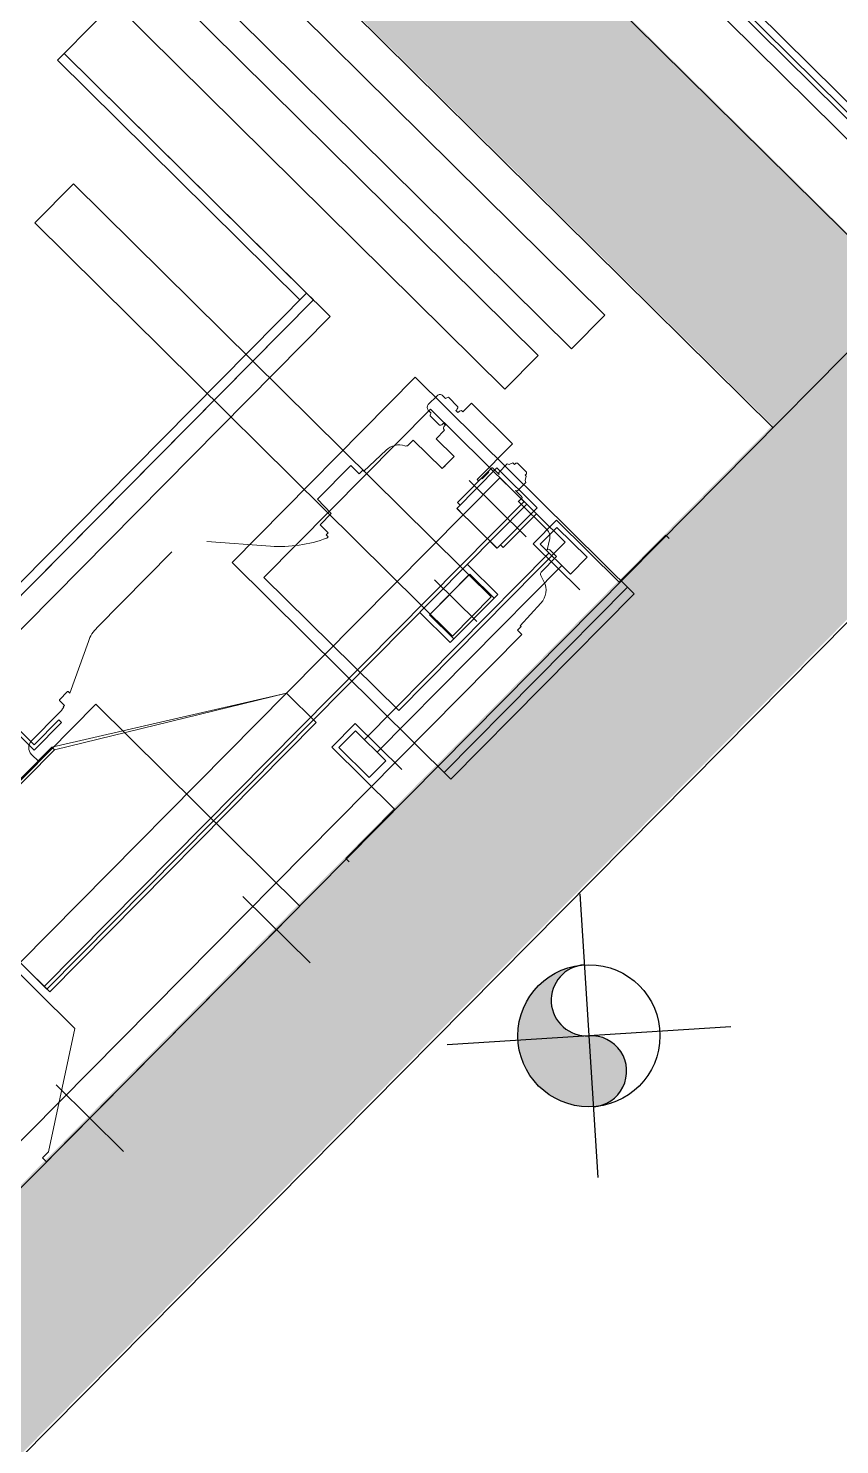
# Model space of a CAD drawing. Header units: centimetres. Extents: x 139057 to 200038, y 34824 to 80516.
# Drawn here: x 165193.3 to 165278.9, y 54526.1 to 54675.6 of the extents above; entities that cross this region are included whole.
import ezdxf
from ezdxf.enums import TextEntityAlignment as Align

# ---------------------------------------------------------------- set-up
doc = ezdxf.new("R2010")
doc.units = ezdxf.units.CM
doc.header["$LTSCALE"] = 100
doc.layers.get('0').update_dxf_attribs({"lineweight": 0})
for name, color, linetype, lineweight in [('410_STRUTTURE_001-AM_0', 7, 'Continuous', 0), ('437_RIVESTIMENTI_001-AM_0', 13, 'Continuous', 0), ('448_RAMPE_SCALE_ASCENS_001-AM_0', 216, 'Continuous', 0)]:
    doc.layers.add(name, color=color, linetype=linetype, lineweight=lineweight)
doc.layers.add('_retini_strutture', color=7, linetype='Continuous')
doc.layers.add('P3 Coordinamento impianti$0$-P_STRM_RISR CEILING', color=1, linetype='Continuous')
doc.styles.add('P3 Coordinamento impianti$0$SMOOTHER', font='SIMPLEX.shx')

# ---------------------------------------------------------------- blocks, each defined once
blk = doc.blocks.new('AP1-2')
for p, q in [((14859935.44636993, 36748088.34404822), (14859171.24558452, 36749431.11065473)), ((14859957.17398492, 36748100.70975672), (14859205.33890801, 36749421.74874824))]:
    blk.add_line(p, q)
at = {"ltscale": 0.25}
for p, q in [((14859557.45498635, 36747984.25387243), (14859019.79398077, 36748928.97057217)), ((14859565.91762464, 36748511.20524382), (14859477.17140789, 36748667.13999105)), ((14859575.42640564, 36748516.61691988), (14859565.91762464, 36748511.20524382)), ((14859590.05299172, 36748511.1339481), (14859589.06373504, 36748512.87215729)), ((14859589.06373504, 36748512.87215729), (14859609.38033259, 36748477.17414538)), ((14859614.83453331, 36748470.82539687), (14859614.18511816, 36748470.45579907)), ((14859615.82378999, 36748469.08718766), (14859614.83453331, 36748470.82539687)), ((14859622.34207449, 36748472.79690021), (14859615.82378999, 36748469.08718766)), ((14859628.95948104, 36748462.18040689), (14859623.02394096, 36748472.60966209)), ((14859626.67810244, 36748460.30671468), (14859628.77224291, 36748461.49854042)), ((14859626.67810244, 36748460.30671468), (14859674.07850495, 36748426.67730625)), ((14859685.69719706, 36748413.83904019), (14859741.28310167, 36748316.16981774)), ((14859718.95288323, 36748214.32415938), (14859742.01333284, 36748277.94162331)), ((14859375.84999516, 36748224.35503266), (14859380.19551816, 36748226.82817436)), ((14859380.19551816, 36748226.82817436), (14859416.30338699, 36748163.38353858)), ((14859416.30338699, 36748163.38353858), (14859497.13011476, 36748209.38397421)), ((14859494.82318116, 36748202.31799534), (14859455.71347417, 36748180.05972003)), ((14859507.18888966, 36748180.59038035), (14859494.82318116, 36748202.31799534)), ((14859497.13011476, 36748209.38397421), (14859514.44210666, 36748178.96531322)), ((14859514.44210666, 36748178.96531322), (14859454.47388928, 36748144.83595775)), ((14859455.71347417, 36748180.05972003), (14859468.07918268, 36748158.33210504)), ((14859468.07918268, 36748158.33210504), (14859507.18888966, 36748180.59038035)), ((14859632.90258007, 36747933.41823781), (14859495.89052987, 36748174.16021192)), ((14859616.38959267, 36747924.02029935), (14859479.37754247, 36748164.76227346)), ((14859726.21753361, 36748157.72430886), (14859716.22283071, 36748152.03608295)), ((14859734.92663926, 36748143.43252005), (14859726.89940008, 36748157.53707074)), ((14859712.13163189, 36748153.15951174), (14859711.14891007, 36748154.88623863)), ((14859714.73894569, 36748154.64339676), (14859712.13163189, 36748153.15951174)), ((14859714.73894569, 36748154.64339676), (14859716.22283071, 36748152.03608295)), ((14859753.25886152, 36748153.22104371), (14859734.92663926, 36748143.43252005)), ((14859777.99027852, 36748109.76581372), (14859753.25886152, 36748153.22104371)), ((14859777.99027852, 36748109.76581372), (14859767.34374716, 36748103.70661655)), ((14859767.34374716, 36748103.70661655), (14859770.03634428, 36748098.97549146)), ((14859770.03634428, 36748098.97549146), (14859768.77407683, 36748098.25710468)), ((14859768.77407683, 36748098.25710468), (14859783.79903961, 36748069.57219601)), ((14859786.24292339, 36748039.16247621), (14859748.86306574, 36748017.88869978)), ((14859786.24292339, 36748039.16247621), (14859782.43682038, 36748045.85012705)), ((14859750.90573939, 36748014.29954622), (14859748.86306574, 36748017.88869978)), ((14859757.68228904, 36748002.39256477), (14859748.86306574, 36748017.88869978)), ((14859757.68228904, 36748002.39256477), (14859780.96527009, 36748015.64346953)), ((14859780.96527009, 36748015.64346953), (14859787.27626454, 36748004.55450867)), ((14859806.04783474, 36748015.23786096), (14859793.6724187, 36748008.19471391)), ((14859808.55365933, 36748013.25710449), (14859812.27540774, 36748015.37524106)), ((14859818.00308608, 36748013.80244078), (14859824.51239504, 36748002.36502424)), ((14859788.89291179, 36748005.47458152), (14859787.27626454, 36748004.55450867)), ((14859792.09121606, 36748002.27707863), (14859794.7881999, 36748003.81199703)), ((14859819.64114787, 36747991.35323888), (14859807.26573183, 36747984.31009184)), ((14859819.21784635, 36747994.51920933), (14859822.93959475, 36747996.6373459)), ((14859563.10416623, 36747987.46895663), (14859557.45498635, 36747984.25387243)), ((14859563.10416623, 36747987.46895663), (14859565.79676335, 36747982.73783155)), ((14859565.79676335, 36747982.73783155), (14859567.05903081, 36747983.45621833)), ((14859565.79676335, 36747982.73783155), (14859567.05903081, 36747983.45621833)), ((14859567.05903081, 36747983.45621833), (14859584.04835162, 36747955.88927308)), ((14859567.05903081, 36747983.45621833), (14859584.04835162, 36747955.88927308)), ((14859726.14543591, 36747984.44418282), (14859727.94988951, 36747985.47114078)), ((14859728.12749875, 36747980.7741809), (14859726.14543591, 36747984.44418282)), ((14859727.09040369, 36747980.18394515), (14859728.12749875, 36747980.7741809)), ((14859727.09040369, 36747980.18394515), (14859732.03668709, 36747971.49289915)), ((14859754.16519153, 36747939.408597), (14859727.94988951, 36747985.47114078)), ((14859802.48622492, 36747981.58995945), (14859800.86957767, 36747980.6698866)), ((14859800.86957767, 36747980.6698866), (14859807.18057211, 36747969.58092574)), ((14859801.37044372, 36747985.97267634), (14859804.06742756, 36747987.50759473)), ((14859726.81938634, 36747961.61995082), (14859735.51043234, 36747966.56623422)), ((14859726.81938634, 36747961.61995082), (14859728.9629382, 36747961.60667868)), ((14859726.81938634, 36747961.61995082), (14859728.9629382, 36747961.60667868)), ((14859726.81938634, 36747961.61995082), (14859728.9629382, 36747961.60667868)), ((14859726.81938634, 36747961.61995082), (14859728.9629382, 36747961.60667868)), ((14859726.81938634, 36747961.61995082), (14859728.9629382, 36747961.60667868)), ((14859726.81938634, 36747961.61995082), (14859728.9629382, 36747961.60667868)), ((14859726.81938634, 36747961.61995082), (14859728.9629382, 36747961.60667868)), ((14859728.9629382, 36747961.60667868), (14859735.22315591, 36747950.60693692)), ((14859728.9629382, 36747961.60667868), (14859735.22315591, 36747950.60693692)), ((14859728.9629382, 36747961.60667868), (14859735.22315591, 36747950.60693692)), ((14859728.9629382, 36747961.60667868), (14859735.22315591, 36747950.60693692)), ((14859728.9629382, 36747961.60667868), (14859735.22315591, 36747950.60693692)), ((14859728.9629382, 36747961.60667868), (14859735.22315591, 36747950.60693692)), ((14859728.9629382, 36747961.60667868), (14859735.22315591, 36747950.60693692)), ((14859732.03668709, 36747971.49289915), (14859732.5426623, 36747971.78086182)), ((14859733.22452877, 36747971.59362369), (14859732.5426623, 36747971.78086182)), ((14859735.69767047, 36747967.24810069), (14859733.22452877, 36747971.59362369)), ((14859735.51043234, 36747966.56623422), (14859735.69767047, 36747967.24810069)), ((14859807.18057211, 36747969.58092574), (14859754.16519153, 36747939.408597)), ((14859646.50787346, 36747946.9143851), (14859586.53965608, 36747912.78502963)), ((14859605.09991531, 36747946.79170451), (14859612.36263393, 36747948.28397442)), ((14859612.39867437, 36747948.29137965), (14859612.39880324, 36747948.29117471)), ((14859627.03456951, 36747926.69159085), (14859615.57374363, 36747946.82924914)), ((14859663.81986536, 36747916.49572411), (14859646.50787346, 36747946.9143851)), ((14859656.93724371, 36747928.75199888), (14859694.30205991, 36747950.01721486)), ((14859694.11482178, 36747949.33534838), (14859694.30205991, 36747950.01721486)), ((14859696.58796348, 36747944.98982538), (14859694.11482178, 36747949.33534838)), ((14859705.96087595, 36747949.74887066), (14859697.57750553, 36747944.97769283)), ((14859704.87760582, 36747947.89913648), (14859705.96087595, 36747949.74887066)), ((14859704.87760582, 36747947.89913648), (14859705.96087595, 36747949.74887066)), ((14859704.87760582, 36747947.89913648), (14859705.96087595, 36747949.74887066)), ((14859704.87760582, 36747947.89913648), (14859705.96087595, 36747949.74887066)), ((14859704.87760582, 36747947.89913648), (14859705.96087595, 36747949.74887066)), ((14859711.13782353, 36747936.89939472), (14859704.87760582, 36747947.89913648)), ((14859711.13782353, 36747936.89939472), (14859704.87760582, 36747947.89913648)), ((14859711.13782353, 36747936.89939472), (14859704.87760582, 36747947.89913648)), ((14859711.13782353, 36747936.89939472), (14859704.87760582, 36747947.89913648)), ((14859711.13782353, 36747936.89939472), (14859704.87760582, 36747947.89913648)), ((14859735.22315591, 36747950.60693692), (14859734.13988578, 36747948.75720274)), ((14859735.22315591, 36747950.60693692), (14859734.13988578, 36747948.75720274)), ((14859735.22315591, 36747950.60693692), (14859734.13988578, 36747948.75720274)), ((14859735.22315591, 36747950.60693692), (14859734.13988578, 36747948.75720274)), ((14859735.22315591, 36747950.60693692), (14859734.13988578, 36747948.75720274)), ((14859735.22315591, 36747950.60693692), (14859734.13988578, 36747948.75720274)), ((14859735.22315591, 36747950.60693692), (14859734.13988578, 36747948.75720274)), ((14859734.13988578, 36747948.75720274), (14859734.72168397, 36747944.52039842)), ((14859734.13988578, 36747948.75720274), (14859734.72168397, 36747944.52039842)), ((14859734.13988578, 36747948.75720274), (14859734.72168397, 36747944.52039842)), ((14859734.13988578, 36747948.75720274), (14859734.72168397, 36747944.52039842)), ((14859734.13988578, 36747948.75720274), (14859734.72168397, 36747944.52039842)), ((14859734.13988578, 36747948.75720274), (14859734.72168397, 36747944.52039842)), ((14859734.13988578, 36747948.75720274), (14859734.72168397, 36747944.52039842)), ((14859605.09123288, 36747917.59013093), (14859644.20093986, 36747939.84840623)), ((14859627.03456951, 36747926.69159085), (14859635.72561551, 36747931.63787425)), ((14859627.03456951, 36747926.69159085), (14859635.72561551, 36747931.63787425)), ((14859636.46446354, 36747934.38288735), (14859647.28991816, 36747928.61693572)), ((14859644.20093986, 36747939.84840623), (14859656.56664836, 36747918.12079124)), ((14859697.26982995, 36747944.80258726), (14859696.58796348, 36747944.98982538)), ((14859713.28137538, 36747936.88612258), (14859711.13782353, 36747936.89939472)), ((14859713.28137538, 36747936.88612258), (14859711.13782353, 36747936.89939472)), ((14859713.28137538, 36747936.88612258), (14859711.13782353, 36747936.89939472)), ((14859713.28137538, 36747936.88612258), (14859711.13782353, 36747936.89939472)), ((14859713.28137538, 36747936.88612258), (14859711.13782353, 36747936.89939472)), ((14859717.32220989, 36747934.61793905), (14859713.28137538, 36747936.88612258)), ((14859717.32220989, 36747934.61793905), (14859713.28137538, 36747936.88612258)), ((14859717.32220989, 36747934.61793905), (14859713.28137538, 36747936.88612258)), ((14859717.32220989, 36747934.61793905), (14859713.28137538, 36747936.88612258)), ((14859717.32220989, 36747934.61793905), (14859713.28137538, 36747936.88612258)), ((14859718.72146829, 36747935.41429068), (14859717.32220989, 36747934.61793905)), ((14859718.72146829, 36747935.41429068), (14859717.32220989, 36747934.61793905)), ((14859718.72146829, 36747935.41429068), (14859717.32220989, 36747934.61793905)), ((14859718.72146829, 36747935.41429068), (14859717.32220989, 36747934.61793905)), ((14859718.72146829, 36747935.41429068), (14859717.32220989, 36747934.61793905)), ((14859719.72556382, 36747933.65000834), (14859718.72146829, 36747935.41429068)), ((14859719.72556382, 36747933.65000834), (14859718.72146829, 36747935.41429068)), ((14859719.72556382, 36747933.65000834), (14859718.72146829, 36747935.41429068)), ((14859719.72556382, 36747933.65000834), (14859718.72146829, 36747935.41429068)), ((14859719.72556382, 36747933.65000834), (14859718.72146829, 36747935.41429068)), ((14859721.36204335, 36747933.20063683), (14859719.72556382, 36747933.65000834)), ((14859721.36204335, 36747933.20063683), (14859719.72556382, 36747933.65000834)), ((14859721.36204335, 36747933.20063683), (14859719.72556382, 36747933.65000834)), ((14859721.36204335, 36747933.20063683), (14859719.72556382, 36747933.65000834)), ((14859721.36204335, 36747933.20063683), (14859719.72556382, 36747933.65000834)), ((14859733.1818659, 36747939.92758226), (14859721.36204335, 36747933.20063683)), ((14859733.1818659, 36747939.92758226), (14859721.36204335, 36747933.20063683)), ((14859733.1818659, 36747939.92758226), (14859721.36204335, 36747933.20063683)), ((14859733.1818659, 36747939.92758226), (14859721.36204335, 36747933.20063683)), ((14859733.1818659, 36747939.92758226), (14859721.36204335, 36747933.20063683)), ((14859733.1818659, 36747939.92758226), (14859731.26983581, 36747938.83939992)), ((14859734.72168397, 36747944.52039842), (14859732.62714189, 36747943.32834412)), ((14859734.72168397, 36747944.52039842), (14859732.62714189, 36747943.32834412)), ((14859734.72168397, 36747944.52039842), (14859732.62714189, 36747943.32834412)), ((14859734.72168397, 36747944.52039842), (14859732.62714189, 36747943.32834412)), ((14859734.72168397, 36747944.52039842), (14859732.62714189, 36747943.32834412)), ((14859734.72168397, 36747944.52039842), (14859732.62714189, 36747943.32834412)), ((14859734.72168397, 36747944.52039842), (14859732.62714189, 36747943.32834412)), ((14859732.62714189, 36747943.32834412), (14859733.63123742, 36747941.56406178)), ((14859732.62714189, 36747943.32834412), (14859733.63123742, 36747941.56406178)), ((14859732.62714189, 36747943.32834412), (14859733.63123742, 36747941.56406178)), ((14859732.62714189, 36747943.32834412), (14859733.63123742, 36747941.56406178)), ((14859732.62714189, 36747943.32834412), (14859733.63123742, 36747941.56406178)), ((14859732.62714189, 36747943.32834412), (14859733.63123742, 36747941.56406178)), ((14859733.63123742, 36747941.56406178), (14859733.1818659, 36747939.92758226)), ((14859733.63123742, 36747941.56406178), (14859733.1818659, 36747939.92758226)), ((14859733.63123742, 36747941.56406178), (14859733.1818659, 36747939.92758226)), ((14859733.63123742, 36747941.56406178), (14859733.1818659, 36747939.92758226)), ((14859733.63123742, 36747941.56406178), (14859733.1818659, 36747939.92758226)), ((14859733.63123742, 36747941.56406178), (14859733.1818659, 36747939.92758226)), ((14859617.45694138, 36747895.86251593), (14859605.09123288, 36747917.59013093)), ((14859656.56664836, 36747918.12079124), (14859617.45694138, 36747895.86251593)), ((14859582.99313759, 36747870.49528848), (14859663.81986536, 36747916.49572411)), ((14859617.61712139, 36747809.65796651), (14859582.99313759, 36747870.49528848)), ((14859613.2715984, 36747807.1848248), (14859617.61712139, 36747809.65796651))]:
    blk.add_line(p, q, dxfattribs=at)
at = {"ltscale": 15}
for p, q in [((14859464.53794832, 36748683.29585017), (14859573.35618313, 36748492.09283824)), ((14859468.01436672, 36748685.27436353), (14859576.83260153, 36748494.0713516)), ((14859481.84994022, 36748652.87718917), (14859328.88753068, 36748565.82260133)), ((14859367.12813306, 36748587.58624829), (14859332.36394908, 36748567.80111469)), ((14859328.88753068, 36748565.82260133), (14859526.7388667, 36748218.18076145)), ((14859576.83260153, 36748494.0713516), (14859564.97946909, 36748239.94440841)), ((14859573.35618313, 36748492.09283824), (14859564.97946909, 36748239.94440841)), ((14859576.83260153, 36748494.0713516), (14859573.35618313, 36748492.09283824)), ((14859526.7388667, 36748218.18076145), (14859564.97946909, 36748239.94440841)), ((14859564.97946909, 36748239.94440841), (14859723.26180327, 36747961.82871317)), ((14859530.2152851, 36748220.15927481), (14859688.49761928, 36747942.04357957)), ((14859696.05103293, 36748009.64038054), (14859704.15177326, 36748014.25070679)), ((14859661.28684894, 36747989.85524694), (14859652.59580294, 36747984.90896354)), ((14859723.26180327, 36747961.82871317), (14859688.49761928, 36747942.04357957))]:
    blk.add_line(p, q, dxfattribs=at)
at = {"ltscale": 2}
for p, q in [((14859564.97946909, 36748239.94440841), (14859367.12813306, 36748587.58624829)), ((14859332.36394908, 36748567.80111469), (14859530.2152851, 36748220.15927481)), ((14859335.84036747, 36748569.77962805), (14859691.97403768, 36747944.02209293)), ((14859608.98484826, 36748081.75436731), (14859569.87514127, 36748059.49609201)), ((14859603.88336273, 36748072.52263695), (14859572.59559714, 36748054.71601671)), ((14859633.80837731, 36748019.94180867), (14859603.88336273, 36748072.52263695)), ((14859605.24106759, 36747997.35511313), (14859569.87514127, 36748059.49609201)), ((14859633.80837731, 36748019.94180867), (14859602.52061172, 36748002.13518842)), ((14859644.35077457, 36748019.61338843), (14859605.24106759, 36747997.35511313))]:
    blk.add_line(p, q, dxfattribs=at)
at = {"ltscale": 1.5}
for p, q in [((14859638.19185957, 36748057.24249097), (14859583.8122636, 36748026.29375442)), ((14859704.29789499, 36748014.31941859), (14859652.4621045, 36747984.81842296)), ((14859695.60684899, 36748009.37313519), (14859704.29789499, 36748014.31941859)), ((14859696.05103293, 36748009.64038054), (14859704.25221845, 36748014.30787256)), ((14859704.29789499, 36748014.31941859), (14859733.97559539, 36747962.17314261)), ((14859706.77103669, 36748009.97389559), (14859710.24745508, 36748011.95240895)), ((14859710.24745508, 36748011.95240895), (14859734.97887209, 36747968.49717897)), ((14859729.29503914, 36747994.02761012), (14859655.75896678, 36747952.17646192)), ((14859654.9352462, 36747980.47289996), (14859651.4588278, 36747978.4943866)), ((14859651.4588278, 36747978.4943866), (14859676.19024481, 36747935.03915662)), ((14859661.1531505, 36747989.76470636), (14859652.4621045, 36747984.81842296)), ((14859652.4621045, 36747984.81842296), (14859682.13980491, 36747932.67214698)), ((14859733.97559539, 36747962.17314261), (14859682.13980491, 36747932.67214698)), ((14859731.50245369, 36747966.51866561), (14859734.97887209, 36747968.49717897)), ((14859679.6666632, 36747937.01766998), (14859676.19024481, 36747935.03915662))]:
    blk.add_line(p, q, dxfattribs=at)
for points in [[(14859836.49056158, 36747888.1997304), (14859811.75914458, 36747931.65496039), (14861775.93553988, 36749049.51500894), (14861800.66695688, 36749006.05977895)], [(14859858.67873679, 36747808.77879562), (14859833.94731979, 36747852.23402561), (14861832.88789907, 36748989.87920777), (14861857.61931608, 36748946.42397778)], [(14859602.71964411, 36748478.88844532), (14859584.41839553, 36748511.04531551), (14859646.12482211, 36748546.16392765), (14859548.18841077, 36748718.24663839), (14859486.48198419, 36748683.12802625), (14859468.18073561, 36748715.28489643), (14859464.70431721, 36748713.30638307), (14859484.98407916, 36748677.67309449), (14859546.69050573, 36748712.79170664), (14859640.66989035, 36748547.66183269), (14859578.96346377, 36748512.54322055), (14859599.24322571, 36748476.90993196)], [(14859965.86503091, 36748105.65604012), (14859957.17398492, 36748100.70975672), (14859637.14944889, 36748663.02043271), (14859645.84049489, 36748667.96671612)], [(14859521.54451627, 36748589.17261744), (14859479.9957357, 36748662.17740381), (14859284.44720077, 36748550.8860273), (14859166.47329551, 36748612.61250198), (14859162.02164044, 36748620.43444338), (14859156.80701285, 36748617.46667333), (14859344.76578207, 36748287.20692545), (14859608.10447578, 36748437.07931249)], [(14859232.41308494, 36748585.70629136), (14859145.50262497, 36748536.24345735)], [(14860143.57507873, 36748311.50056631), (14860114.88663501, 36748361.90863309), (14859575.82119637, 36748055.11352097), (14859604.50964009, 36748004.70545419)], [(14859370.90902015, 36748342.35700344), (14859283.99856018, 36748292.89416943)], [(14860278.7426868, 36748283.72224254), (14859965.86503091, 36748105.65604012), (14859960.91874751, 36748114.34708611), (14860273.7964034, 36748292.41328853)], [(14859713.3570334, 36748258.22960486), (14859430.8980385, 36748097.47539433), (14859566.92083202, 36747858.47162942), (14859849.37982692, 36748019.22583994)], [(14859689.12122666, 36748230.05380546), (14859515.30030672, 36748131.12813745), (14859638.95739174, 36747913.85198752), (14859812.77831168, 36748012.77765553)], [(14859604.50964009, 36748004.70545419), (14859575.82119637, 36748055.11352097), (14859604.50164816, 36748071.4362562), (14859633.19009188, 36748021.02818941)]]:
    blk.add_lwpolyline(points, close=True)
for points in [[(14859935.44636993, 36748088.34404822), (14860278.7426868, 36748283.72224254), (14860315.83981231, 36748218.53939756)], [(14859439.5890845, 36748102.42167774), (14859575.61187802, 36747863.41791282)]]:
    blk.add_lwpolyline(points)
at = {"ltscale": 0.25}
for centre, radius, start, end in [((14859580.37268904, 36748507.92587389), 9.999999997183693, 29.64524564820044, 119.6452455954129), ((14859644.14451657, 36748496.95927898), 39.99999999999989, 209.6452456482004, 221.4974714893443), ((14859622.58938866, 36748472.36234792), 0.5, 29.64524564820044, 119.6452455954129), ((14859628.52492874, 36748461.93309272), 0.5, 299.6452455954129, 29.64524564820044), ((14859650.93301307, 36748394.05390659), 40.00000000000099, 29.64524564820044, 54.64524579850314), ((14859850.98053041, 36748166.75815455), 140.3346872110388, 160.1872743359167, 184.8528605670047), ((14859726.46484778, 36748157.28975657), 0.5, 29.64524564820044, 119.6452455954129), ((14859766.08229071, 36748060.29228176), 19.99999999999983, 326.8438971052756, 27.64524550309228), ((14859785.04413418, 36748047.33401207), 3, 137.679531289424, 209.6452456482004), ((14859798.82036914, 36748007.17192341), 5.248570670114032, 168.7628534168533, 219.803771010162), ((14859804.29821259, 36748010.28949593), 5.248570670114036, 34.82996760752922, 70.5276377411397), ((14859814.35284676, 36748011.72500174), 4.199999999999818, 29.64524564820044, 119.6452455954129), ((14859787.14328964, 36748000.5262165), 5.248570670114036, 19.48672025522754, 70.5276377411397), ((14859814.49319744, 36747992.37602938), 5.248570670114002, 348.7628534168534, 24.46052367093733), ((14859820.86215572, 36748000.28758521), 4.199999999999818, 299.6452455954129, 29.64524564820044), ((14859797.33827449, 36747982.61274994), 5.248570670113986, 348.7628534168534, 39.80377101016198), ((14859809.01535399, 36747989.25845686), 5.248570670113716, 199.4867202552276, 250.5276377411397), ((14859601.07460931, 36747966.38243986), 20, 211.6452455480836, 281.610960105523), ((14859601.07460931, 36747966.38243986), 20, 211.6452455480836, 281.610960105523), ((14859612.96642983, 36747945.34536412), 3.000000000000079, 29.64524564820044, 101.610960105523), ((14859634.73635883, 36747933.37608345), 2.00000000000005, 299.6452455954129, 30.22532765735733), ((14859651.99096031, 36747937.44304488), 10.00000000000012, 241.9589385526064, 299.6452455954129)]:
    blk.add_arc(centre, radius, start, end, dxfattribs=at)
blk = doc.blocks.new('P3 Coordinamento impianti$0$a40')
at = {"linetype": 'ByBlock'}
h = blk.add_hatch(color=0, dxfattribs=at)
h.paths.add_polyline_path([(0, 1, 1), (0, 0)])
h.paths.add_polyline_path([(0, 1), (0, 0), (1, 0, 0.4142135623730951)])
h.paths.add_polyline_path([(1, 0), (-1.138818856924462e-16, 0, -1), (-2.057273622291245e-16, -1, 0.4142135623730951)])
at = {"color": 0, "linetype": 'ByBlock'}
for p, q in [((0, -2), (0, 2)), ((-2, 0), (2, 0))]:
    blk.add_line(p, q, dxfattribs=at)
blk.add_circle((0, 0), 1, dxfattribs=at)
for centre, start, end in [((0, 0.5), 90, 270), ((0, -0.5), 270, 90)]:
    blk.add_arc(centre, 0.5, start, end, dxfattribs=at)
at = {"color": 0, "linetype": 'ByBlock', "style": 'P3 Coordinamento impianti$0$SMOOTHER', "flags": 3}
blk.add_attdef('ST', text='', height=1e-06, dxfattribs=at).set_placement((0, 0), align=Align.MIDDLE)

msp = doc.modelspace()

# ---------------------------------------------------------------- hatches: boundary and pattern name
at = {"layer": '_retini_strutture'}
msp.add_hatch(color=256, dxfattribs=at).paths.add_polyline_path([(164780.9019546161, 54953.34065716129), (164943.7547121147, 55051.21291922194), (164982.8687929461, 54986.14293964368), (165000.0108635674, 54996.44619070899), (164960.8971076334, 55061.51526259792), (164950.5931888024, 55078.65671119255), (164753.4556402588, 54960.17976237994), (164915.183593298, 54691.13150631797), (165138.343513752, 54470.35436805498), (165300.0877934495, 54633.87436203819), (165285.8699562425, 54647.94038879287), (165231.9003690357, 54701.33371763092), (165217.834342348, 54687.11588048351), (165271.8052362675, 54633.72125888032), (165138.1903965274, 54498.63952471477), (164931.0327649886, 54703.58523792189)])

# ---------------------------------------------------------------- linework, layer by layer
at = {"layer": '410_STRUTTURE_001-AM_0'}
msp.add_line((165285.9293696681, 54647.68575330984, -3.490789228516181e-08), (165230.8845856568, 54702.15431970519, -3.490789228516181e-08), dxfattribs=at)
at = {"layer": '410_STRUTTURE_001-AM_0', "elevation": -3.490789228516181e-08}
msp.add_lwpolyline([(165138.3958842462, 54470.10562314999), (165300.146672024, 54633.61917946648), (165285.9293946686, 54647.68577208531), (165138.2438927839, 54498.39078588199), (164931.0944184089, 54703.34474394631), (164780.973548601, 54953.10613831293), (164960.9730069084, 55061.27357971829), (164950.6697703215, 55078.41543840778), (164753.5275064619, 54959.94633590591), (164915.2447510498, 54690.8916431607)], close=True, dxfattribs=at)
msp.add_lwpolyline([(165227.4838511465, 54677.37883739334), (165271.8630326974, 54633.46611416501)], dxfattribs=at)
at = {"layer": '437_RIVESTIMENTI_001-AM_0', "elevation": -3.490789228516181e-08}
for points in [[(165485.0048835861, 54798.83216007215), (165457.9541512454, 54729.92649351966), (165360.6506243633, 54766.5475261898), (165337.0663416019, 54703.92977088851), (165290.1220475087, 54656.47389514905), (165235.2023248343, 54710.78272776466)], [(165484.2574000756, 54799.11723620605), (165457.490574014, 54730.95598574144), (165360.1838861803, 54767.57820907396), (165336.3777248008, 54704.37120197874), (165290.1158003124, 54657.60513205987), (165235.7648198815, 54711.35158567291)], [(165485.4720607797, 54798.65398749125), (165458.2438870171, 54729.28306088012), (165360.9423357273, 54765.90334938627), (165337.4967271021, 54703.65387645525), (165290.1259520078, 54655.76687207979), (165236.4571500277, 54708.83877961498)], [(165486.8735923605, 54798.1194697411), (165459.1130943286, 54727.35276295405), (165361.8174698191, 54763.97081897569), (165338.7878836027, 54702.82619315547), (165290.1376655014, 54653.64580287945), (165235.4014515007, 54707.77317996484)]]:
    msp.add_lwpolyline(points, dxfattribs=at)

# ---------------------------------------------------------------- block references
at = {"layer": '448_RAMPE_SCALE_ASCENS_001-AM_0', "xscale": 0.1, "yscale": 0.1, "zscale": 0.1, "rotation": 105.66}
msp.add_blockref('AP1-2', (4104738.345010559, -384253.9906412198, -3.490789228516181e-08), dxfattribs=at)
at = {"layer": 'P3 Coordinamento impianti$0$-P_STRM_RISR CEILING', "linetype": 'Continuous', "ltscale": 50, "xscale": 7.500000000209396, "yscale": 7.500000000209396, "zscale": 7.500000000209396, "rotation": 183.594265070227}
msp.add_blockref('P3 Coordinamento impianti$0$a40', (165252.4378560657, 54569.2921120168, -3.490789228516181e-08), dxfattribs=at)

doc.saveas('drawing.dxf')
